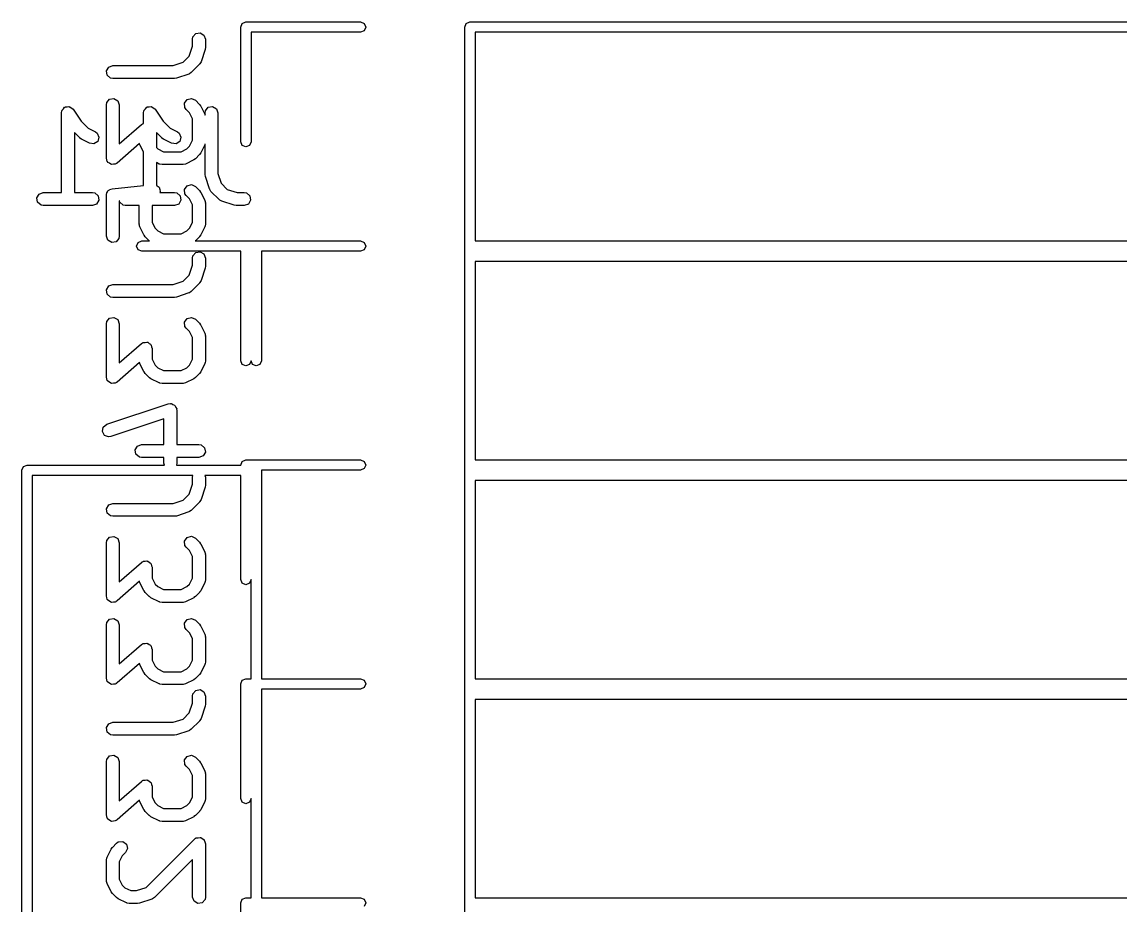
# Model space of a CAD drawing. Extents: x 80.5 to 141.7, y -118.4 to -84.1.
# Drawn here: x 80.51 to 93.25, y -109.17 to -98.93 of the extents above; entities that cross this region are included whole.
import ezdxf

# ---------------------------------------------------------------- set-up
doc = ezdxf.new("R2010")
doc.units = 0
doc.layers.add('BLACK', color=7, linetype='CONTINUOUS')

msp = doc.modelspace()

# ---------------------------------------------------------------- linework, layer by layer
at = {"layer": 'BLACK', "linetype": 'CONTINUOUS'}
for p, q in [((83.05, -98.99), (83.0676, -98.9476)), ((83.05, -100.32), (83.05, -98.99)), ((83.0676, -98.9476), (83.11, -98.93)), ((83.11, -98.93), (84.44, -98.93)), ((84.44, -98.93), (84.4824, -98.9476)), ((84.4824, -98.9476), (84.5, -98.99)), ((84.5, -98.99), (84.4824, -99.0324)), ((85.65, -98.99), (85.6676, -98.9476)), ((85.65, -101.53), (85.65, -98.99)), ((85.6676, -98.9476), (85.71, -98.93)), ((85.71, -98.93), (105.91, -98.93)), ((82.4898, -99.1295), (82.4943, -99.1039)), ((82.4898, -99.2126), (82.4898, -99.1295)), ((82.4943, -99.1039), (82.5273, -99.0646)), ((82.5273, -99.0646), (82.5778, -99.0557)), ((82.5778, -99.0557), (82.6223, -99.0813)), ((82.6223, -99.0813), (82.6398, -99.1295)), ((82.6398, -99.1295), (82.6398, -99.2248)), ((84.44, -99.05), (83.17, -99.05)), ((83.17, -99.05), (83.17, -100.32)), ((84.4824, -99.0324), (84.44, -99.05)), ((105.91, -99.05), (85.77, -99.05)), ((85.77, -99.05), (85.77, -101.47)), ((82.4516, -99.3271), (82.4898, -99.2126)), ((82.636, -99.2485), (82.5884, -99.3913)), ((82.6398, -99.2248), (82.6359, -99.2468)), ((82.6359, -99.2468), (82.636, -99.2485)), ((82.2669, -99.4355), (82.3814, -99.3973)), ((82.3814, -99.3973), (82.4516, -99.3271)), ((82.5884, -99.3913), (82.5759, -99.4142)), ((81.491, -99.4975), (81.5166, -99.453)), ((81.4999, -99.548), (81.491, -99.4975)), ((81.5166, -99.453), (81.5648, -99.4355)), ((81.5648, -99.4355), (82.2669, -99.4355)), ((82.4457, -99.534), (82.3028, -99.5816)), ((82.4492, -99.5312), (82.4457, -99.534)), ((82.4537, -99.5308), (82.4492, -99.5312)), ((82.475, -99.5159), (82.4537, -99.5308)), ((82.5702, -99.4207), (82.475, -99.5159)), ((82.5721, -99.4166), (82.5702, -99.4207)), ((82.5759, -99.4142), (82.5721, -99.4166)), ((81.5392, -99.581), (81.4999, -99.548)), ((81.5648, -99.5855), (81.5392, -99.581)), ((82.2791, -99.5855), (81.5648, -99.5855)), ((82.2806, -99.5849), (82.2791, -99.5855)), ((82.3028, -99.5816), (82.2806, -99.5849)), ((80.9914, -99.9365), (81.0054, -99.9199)), ((81.0054, -99.9199), (81.0096, -99.9191)), ((81.0096, -99.9191), (81.0127, -99.9161)), ((81.0127, -99.9161), (81.0344, -99.9147)), ((81.0344, -99.9147), (81.0559, -99.911)), ((81.0559, -99.911), (81.0596, -99.9131)), ((81.0596, -99.9131), (81.0639, -99.9128)), ((81.0639, -99.9128), (81.0815, -99.9257)), ((81.4898, -99.8914), (81.4943, -99.8658)), ((81.4898, -100.51), (81.4898, -99.8914)), ((81.4943, -99.8658), (81.5273, -99.8265)), ((81.5273, -99.8265), (81.5778, -99.8176)), ((81.5778, -99.8176), (81.6223, -99.8432)), ((81.6223, -99.8432), (81.6398, -99.8914)), ((81.6398, -99.8914), (81.6398, -100.345)), ((81.9437, -99.9365), (81.9577, -99.9199)), ((81.9577, -99.9199), (81.962, -99.9191)), ((81.962, -99.9191), (81.9651, -99.9161)), ((81.9651, -99.9161), (81.9868, -99.9147)), ((81.9868, -99.9147), (82.0083, -99.911)), ((82.0083, -99.911), (82.012, -99.9131)), ((82.012, -99.9131), (82.0163, -99.9128)), ((82.0163, -99.9128), (82.0338, -99.9257)), ((82.3971, -99.872), (82.4266, -99.83)), ((82.4016, -99.9231), (82.3971, -99.872)), ((82.4266, -99.83), (82.4761, -99.8167)), ((82.4761, -99.8167), (82.5226, -99.8384)), ((82.5226, -99.8384), (82.5702, -99.886)), ((82.5702, -99.886), (82.5831, -99.9044)), ((82.5831, -99.9044), (82.5843, -99.9055)), ((82.5843, -99.9055), (82.6319, -100.001)), ((82.639, -99.9592), (82.672, -99.9199)), ((82.672, -99.9199), (82.7225, -99.911)), ((82.7225, -99.911), (82.767, -99.9366)), ((80.9679, -99.9848), (80.9724, -99.9592)), ((80.9679, -100.91), (80.9679, -99.9848)), ((80.9724, -99.9592), (80.9751, -99.9559)), ((80.9751, -99.9559), (80.9756, -99.9516)), ((80.9756, -99.9516), (80.9914, -99.9365)), ((81.0815, -99.9257), (81.1003, -99.9366)), ((81.1003, -99.9366), (81.1018, -99.9407)), ((81.1018, -99.9407), (81.1053, -99.9432)), ((81.1053, -99.9432), (81.1964, -100.08)), ((81.9202, -99.9848), (81.9248, -99.9592)), ((81.9202, -100.107), (81.9202, -99.9848)), ((81.9248, -99.9592), (81.9275, -99.9559)), ((81.9275, -99.9559), (81.928, -99.9516)), ((81.928, -99.9516), (81.9437, -99.9365)), ((82.0338, -99.9257), (82.0527, -99.9366)), ((82.0527, -99.9366), (82.0542, -99.9407)), ((82.0542, -99.9407), (82.0576, -99.9432)), ((82.0576, -99.9432), (82.1488, -100.08)), ((82.4165, -99.9445), (82.4016, -99.9231)), ((82.4556, -99.9835), (82.4165, -99.9445)), ((82.4898, -100.052), (82.4556, -99.9835)), ((82.6319, -100.001), (82.6345, -100.01)), ((82.6345, -99.9848), (82.639, -99.9592)), ((82.6345, -100.01), (82.6345, -99.9848)), ((82.767, -99.9366), (82.7845, -99.9848)), ((82.7845, -99.9848), (82.7845, -100.687)), ((81.1964, -100.08), (81.2778, -100.161)), ((81.2778, -100.161), (81.3621, -100.203)), ((81.6398, -100.345), (81.8964, -100.121)), ((81.8964, -100.121), (81.906, -100.115)), ((81.906, -100.115), (81.9083, -100.112)), ((81.9083, -100.112), (81.9113, -100.112)), ((81.9113, -100.112), (81.9187, -100.107)), ((81.9187, -100.107), (81.9202, -100.107)), ((82.1488, -100.08), (82.2301, -100.161)), ((82.2301, -100.161), (82.3145, -100.203)), ((82.4898, -100.302), (82.4898, -100.052)), ((81.1803, -100.276), (81.1179, -100.214)), ((81.1179, -100.214), (81.1179, -100.91)), ((81.1818, -100.277), (81.1803, -100.276)), ((81.1998, -100.29), (81.1818, -100.277)), ((81.295, -100.338), (81.1998, -100.29)), ((81.3621, -100.203), (81.383, -100.219)), ((81.383, -100.219), (81.4034, -100.266)), ((81.4034, -100.266), (81.3888, -100.315)), ((82.1327, -100.276), (82.0702, -100.214)), ((82.0702, -100.214), (82.0702, -100.386)), ((82.1342, -100.277), (82.1327, -100.276)), ((82.1522, -100.29), (82.1342, -100.277)), ((82.2474, -100.338), (82.1522, -100.29)), ((82.3145, -100.203), (82.3354, -100.219)), ((82.3354, -100.219), (82.3558, -100.266)), ((82.3558, -100.266), (82.3412, -100.315)), ((82.4556, -100.371), (82.4898, -100.302)), ((81.346, -100.343), (81.295, -100.338)), ((81.3888, -100.315), (81.346, -100.343)), ((81.8744, -100.339), (81.6142, -100.567)), ((81.8787, -100.354), (81.8744, -100.339)), ((81.9202, -100.437), (81.8787, -100.354)), ((82.0702, -100.386), (82.0854, -100.401)), ((82.0854, -100.401), (82.154, -100.435)), ((82.2984, -100.343), (82.2474, -100.338)), ((82.3412, -100.315), (82.2984, -100.343)), ((82.3566, -100.435), (82.4252, -100.401)), ((82.4252, -100.401), (82.4556, -100.371)), ((82.6319, -100.354), (82.5843, -100.449)), ((82.6324, -100.349), (82.6319, -100.354)), ((82.6345, -100.347), (82.6324, -100.349)), ((82.6345, -100.699), (82.6345, -100.347)), ((83.0676, -100.362), (83.05, -100.32)), ((83.11, -100.38), (83.0676, -100.362)), ((83.1524, -100.362), (83.11, -100.38)), ((83.17, -100.32), (83.1524, -100.362)), ((81.4967, -100.529), (81.4898, -100.51)), ((81.5007, -100.549), (81.4967, -100.529)), ((81.5053, -100.553), (81.5007, -100.549)), ((81.5074, -100.559), (81.5053, -100.553)), ((81.9202, -100.828), (81.9202, -100.437)), ((82.154, -100.435), (82.3566, -100.435)), ((82.5031, -100.53), (82.4079, -100.578)), ((82.5042, -100.529), (82.5031, -100.53)), ((82.5226, -100.516), (82.5042, -100.529)), ((82.5702, -100.468), (82.5226, -100.516)), ((82.5709, -100.467), (82.5702, -100.468)), ((82.5843, -100.449), (82.5709, -100.467)), ((81.5249, -100.569), (81.5074, -100.559)), ((81.5406, -100.581), (81.5249, -100.569)), ((81.5466, -100.581), (81.5406, -100.581)), ((81.5518, -100.584), (81.5466, -100.581)), ((81.5717, -100.581), (81.5518, -100.584)), ((81.5919, -100.58), (81.5717, -100.581)), ((81.5993, -100.576), (81.5919, -100.58)), ((81.6023, -100.575), (81.5993, -100.576)), ((81.6046, -100.573), (81.6023, -100.575)), ((81.6142, -100.567), (81.6046, -100.573)), ((82.1027, -100.578), (82.0702, -100.561)), ((82.0702, -100.561), (82.0702, -100.826)), ((82.1072, -100.578), (82.1027, -100.578)), ((82.1106, -100.581), (82.1072, -100.578)), ((82.1362, -100.585), (82.1106, -100.581)), ((82.3743, -100.585), (82.1362, -100.585)), ((82.3786, -100.584), (82.3743, -100.585)), ((82.3829, -100.585), (82.3786, -100.584)), ((82.4079, -100.578), (82.3829, -100.585)), ((82.6351, -100.701), (82.6345, -100.699)), ((82.6384, -100.723), (82.6351, -100.701)), ((82.686, -100.866), (82.6384, -100.723)), ((82.7845, -100.687), (82.8227, -100.801)), ((82.8227, -100.801), (82.8929, -100.872)), ((80.6833, -100.972), (80.7089, -100.927)), ((80.7089, -100.927), (80.7571, -100.91)), ((80.7571, -100.91), (80.9679, -100.91)), ((81.1179, -100.91), (81.3286, -100.91)), ((81.3286, -100.91), (81.3542, -100.914)), ((81.3542, -100.914), (81.3935, -100.947)), ((81.4898, -100.939), (81.4905, -100.935)), ((81.4898, -101.415), (81.4898, -100.939)), ((81.49, -100.933), (81.4913, -100.931)), ((81.4905, -100.935), (81.49, -100.933)), ((81.4913, -100.931), (81.4943, -100.913)), ((81.4943, -100.913), (81.5046, -100.901)), ((81.5046, -100.901), (81.5111, -100.887)), ((81.5111, -100.887), (81.5206, -100.882)), ((81.5206, -100.882), (81.5273, -100.874)), ((81.5273, -100.874), (81.543, -100.871)), ((81.543, -100.871), (81.5574, -100.864)), ((81.5574, -100.864), (81.9202, -100.828)), ((82.0702, -100.826), (82.081, -100.833)), ((82.081, -100.833), (82.1019, -100.848)), ((82.1019, -100.848), (82.102, -100.848)), ((82.102, -100.848), (82.1024, -100.848)), ((82.1024, -100.848), (82.109, -100.873)), ((82.109, -100.873), (82.1158, -100.897)), ((82.1157, -100.898), (82.1102, -100.91)), ((82.1102, -100.91), (82.281, -100.91)), ((82.1158, -100.897), (82.1156, -100.897)), ((82.1156, -100.897), (82.1157, -100.898)), ((82.281, -100.91), (82.3066, -100.914)), ((82.3066, -100.914), (82.3459, -100.947)), ((82.3971, -100.872), (82.4266, -100.83)), ((82.4016, -100.923), (82.3971, -100.872)), ((82.4165, -100.944), (82.4016, -100.923)), ((82.4266, -100.83), (82.4761, -100.817)), ((82.4761, -100.817), (82.5226, -100.838)), ((82.5226, -100.838), (82.5702, -100.886)), ((82.5702, -100.886), (82.5831, -100.904)), ((82.5831, -100.904), (82.5843, -100.906)), ((82.5843, -100.906), (82.6319, -101.001)), ((82.6888, -100.869), (82.686, -100.866)), ((82.6892, -100.874), (82.6888, -100.869)), ((82.7041, -100.895), (82.6892, -100.874)), ((82.7993, -100.99), (82.7041, -100.895)), ((82.8929, -100.872), (83.0074, -100.91)), ((83.0074, -100.91), (83.0905, -100.91)), ((83.0905, -100.91), (83.1161, -100.914)), ((83.1161, -100.914), (83.1554, -100.947)), ((80.6922, -101.022), (80.6833, -100.972)), ((80.7315, -101.055), (80.6922, -101.022)), ((80.7571, -101.06), (80.7315, -101.055)), ((81.3286, -101.06), (80.7571, -101.06)), ((81.3768, -101.042), (81.3286, -101.06)), ((81.4024, -100.998), (81.3768, -101.042)), ((81.3935, -100.947), (81.4024, -100.998)), ((81.6418, -101.007), (81.6398, -101.007)), ((81.6398, -101.007), (81.6398, -101.415)), ((81.6446, -101.022), (81.6418, -101.007)), ((81.6839, -101.055), (81.6446, -101.022)), ((81.7095, -101.06), (81.6839, -101.055)), ((81.8708, -101.06), (81.7095, -101.06)), ((81.8708, -101.272), (81.8708, -101.06)), ((82.281, -101.06), (82.0208, -101.06)), ((82.0208, -101.06), (82.0208, -101.255)), ((82.3292, -101.042), (82.281, -101.06)), ((82.3548, -100.998), (82.3292, -101.042)), ((82.3459, -100.947), (82.3548, -100.998)), ((82.4556, -100.983), (82.4165, -100.944)), ((82.4898, -101.052), (82.4556, -100.983)), ((82.4898, -101.255), (82.4898, -101.052)), ((82.6319, -101.001), (82.6393, -101.026)), ((82.6393, -101.026), (82.6383, -101.03)), ((82.6383, -101.03), (82.6398, -101.034)), ((82.6398, -101.034), (82.6398, -101.272)), ((82.8034, -100.992), (82.7993, -100.99)), ((82.8058, -100.996), (82.8034, -100.992)), ((82.8287, -101.008), (82.8058, -100.996)), ((82.9715, -101.056), (82.8287, -101.008)), ((82.9732, -101.056), (82.9715, -101.056)), ((82.9952, -101.06), (82.9732, -101.056)), ((83.0905, -101.06), (82.9952, -101.06)), ((83.1387, -101.042), (83.0905, -101.06)), ((83.1643, -100.998), (83.1387, -101.042)), ((83.1554, -100.947), (83.1643, -100.998)), ((81.8723, -101.277), (81.8708, -101.272)), ((81.8713, -101.281), (81.8723, -101.277)), ((81.8787, -101.306), (81.8713, -101.281)), ((81.9263, -101.401), (81.8787, -101.306)), ((82.0208, -101.255), (82.055, -101.323)), ((82.4556, -101.323), (82.4898, -101.255)), ((82.6319, -101.306), (82.5843, -101.401)), ((82.6324, -101.301), (82.6319, -101.306)), ((82.6353, -101.298), (82.6324, -101.301)), ((82.6398, -101.272), (82.6353, -101.298)), ((81.5074, -101.463), (81.4898, -101.415)), ((81.6353, -101.441), (81.6023, -101.48)), ((81.6398, -101.415), (81.6353, -101.441)), ((81.9275, -101.402), (81.9263, -101.401)), ((81.9404, -101.421), (81.9275, -101.402)), ((81.988, -101.468), (81.9404, -101.421)), ((82.055, -101.323), (82.0854, -101.354)), ((82.0854, -101.354), (82.154, -101.388)), ((82.154, -101.388), (82.3566, -101.388)), ((82.3566, -101.388), (82.4252, -101.354)), ((82.4252, -101.354), (82.4556, -101.323)), ((82.5702, -101.421), (82.5226, -101.468)), ((82.5709, -101.419), (82.5702, -101.421)), ((82.5843, -101.401), (82.5709, -101.419)), ((81.5518, -101.489), (81.5074, -101.463)), ((81.6023, -101.48), (81.5518, -101.489)), ((81.84, -101.53), (81.8576, -101.488)), ((81.8576, -101.572), (81.84, -101.53)), ((81.8576, -101.488), (81.9, -101.47)), ((81.9, -101.59), (81.8576, -101.572)), ((81.9, -101.47), (81.9909, -101.47)), ((81.9895, -101.469), (81.988, -101.468)), ((81.9909, -101.47), (81.9895, -101.469)), ((82.5226, -101.468), (82.5201, -101.47)), ((82.5201, -101.47), (83.23, -101.47)), ((83.23, -101.47), (84.44, -101.47)), ((84.44, -101.47), (84.4824, -101.488)), ((84.4824, -101.572), (84.44, -101.59)), ((84.4824, -101.488), (84.5, -101.53)), ((84.5, -101.53), (84.4824, -101.572)), ((85.65, -104.07), (85.65, -101.53)), ((85.77, -101.47), (139.05, -101.47)), ((83.05, -101.59), (81.9, -101.59)), ((82.4898, -101.67), (82.4943, -101.644)), ((82.4898, -101.753), (82.4898, -101.67)), ((82.4943, -101.644), (82.5273, -101.605)), ((82.5273, -101.605), (82.5778, -101.596)), ((82.5778, -101.596), (82.6223, -101.621)), ((82.6223, -101.621), (82.6398, -101.67)), ((82.6398, -101.67), (82.6398, -101.765)), ((83.05, -102.86), (83.05, -101.59)), ((84.44, -101.59), (83.29, -101.59)), ((83.29, -101.59), (83.29, -102.86)), ((82.4516, -101.867), (82.4898, -101.753)), ((82.636, -101.788), (82.5884, -101.931)), ((82.6398, -101.765), (82.6359, -101.787)), ((82.6359, -101.787), (82.636, -101.788)), ((85.77, -101.71), (85.77, -104.01)), ((138.93, -101.71), (85.77, -101.71)), ((82.2669, -101.975), (82.3814, -101.937)), ((82.3814, -101.937), (82.4516, -101.867)), ((82.5721, -101.957), (82.5702, -101.961)), ((82.5759, -101.954), (82.5721, -101.957)), ((82.5884, -101.931), (82.5759, -101.954)), ((81.491, -102.037), (81.5166, -101.993)), ((81.4999, -102.088), (81.491, -102.037)), ((81.5166, -101.993), (81.5648, -101.975)), ((81.5648, -101.975), (82.2669, -101.975)), ((82.4457, -102.074), (82.3028, -102.122)), ((82.4492, -102.071), (82.4457, -102.074)), ((82.4537, -102.071), (82.4492, -102.071)), ((82.475, -102.056), (82.4537, -102.071)), ((82.5702, -101.961), (82.475, -102.056)), ((81.5392, -102.121), (81.4999, -102.088)), ((81.5648, -102.125), (81.5392, -102.121)), ((82.2791, -102.125), (81.5648, -102.125)), ((82.2806, -102.125), (82.2791, -102.125)), ((82.3028, -102.122), (82.2806, -102.125)), ((81.4898, -102.431), (81.4943, -102.406)), ((81.4898, -103.05), (81.4898, -102.431)), ((81.4943, -102.406), (81.5273, -102.366)), ((81.5273, -102.366), (81.5778, -102.358)), ((81.5778, -102.358), (81.6223, -102.383)), ((81.6223, -102.383), (81.6398, -102.431)), ((81.6398, -102.431), (81.6398, -102.885)), ((82.3971, -102.412), (82.4266, -102.37)), ((82.4016, -102.463), (82.3971, -102.412)), ((82.4165, -102.484), (82.4016, -102.463)), ((82.4266, -102.37), (82.4761, -102.357)), ((82.4761, -102.357), (82.5226, -102.378)), ((82.5226, -102.378), (82.5702, -102.426)), ((82.5702, -102.426), (82.5831, -102.444)), ((82.5831, -102.444), (82.5843, -102.446)), ((82.5843, -102.446), (82.6319, -102.541)), ((82.4556, -102.523), (82.4165, -102.484)), ((82.4898, -102.592), (82.4556, -102.523)), ((82.4898, -102.842), (82.4898, -102.592)), ((82.6319, -102.541), (82.6393, -102.566)), ((82.6393, -102.566), (82.6383, -102.57)), ((82.6383, -102.57), (82.6398, -102.574)), ((82.6398, -102.574), (82.6398, -102.86)), ((81.6398, -102.885), (81.8964, -102.661)), ((81.8964, -102.661), (81.906, -102.655)), ((81.906, -102.655), (81.9083, -102.652)), ((81.9083, -102.652), (81.9113, -102.652)), ((81.9113, -102.652), (81.9187, -102.647)), ((81.9187, -102.647), (81.9389, -102.647)), ((81.9389, -102.647), (81.9588, -102.643)), ((81.9588, -102.643), (81.964, -102.646)), ((81.964, -102.646), (81.97, -102.646)), ((81.97, -102.646), (81.9857, -102.659)), ((81.9857, -102.659), (82.0032, -102.669)), ((82.0032, -102.669), (82.0053, -102.675)), ((82.0053, -102.675), (82.0099, -102.678)), ((82.0099, -102.678), (82.0139, -102.698)), ((82.0139, -102.698), (82.0208, -102.717)), ((82.0208, -102.717), (82.0208, -102.842)), ((82.0208, -102.842), (82.055, -102.911)), ((82.4556, -102.911), (82.4898, -102.842)), ((81.8744, -102.879), (81.6142, -103.107)), ((81.8787, -102.894), (81.8744, -102.879)), ((81.9263, -102.989), (81.8787, -102.894)), ((82.055, -102.911), (82.0854, -102.941)), ((82.0854, -102.941), (82.154, -102.975)), ((82.154, -102.975), (82.3566, -102.975)), ((82.3566, -102.975), (82.4252, -102.941)), ((82.4252, -102.941), (82.4556, -102.911)), ((82.6319, -102.894), (82.5843, -102.989)), ((82.6324, -102.889), (82.6319, -102.894)), ((82.6353, -102.886), (82.6324, -102.889)), ((82.6398, -102.86), (82.6353, -102.886)), ((83.0676, -102.902), (83.05, -102.86)), ((83.11, -102.92), (83.0676, -102.902)), ((83.1524, -102.902), (83.11, -102.92)), ((83.17, -102.86), (83.1524, -102.902)), ((83.1876, -102.902), (83.17, -102.86)), ((83.23, -102.92), (83.1876, -102.902)), ((83.2724, -102.902), (83.23, -102.92)), ((83.29, -102.86), (83.2724, -102.902)), ((81.4967, -103.069), (81.4898, -103.05)), ((81.5007, -103.089), (81.4967, -103.069)), ((81.5053, -103.093), (81.5007, -103.089)), ((81.5074, -103.099), (81.5053, -103.093)), ((81.5249, -103.109), (81.5074, -103.099)), ((81.6142, -103.107), (81.6046, -103.113)), ((81.9275, -102.99), (81.9263, -102.989)), ((81.9404, -103.008), (81.9275, -102.99)), ((81.988, -103.056), (81.9404, -103.008)), ((81.9895, -103.057), (81.988, -103.056)), ((82.0075, -103.07), (81.9895, -103.057)), ((82.1027, -103.118), (82.0075, -103.07)), ((82.5031, -103.07), (82.4079, -103.118)), ((82.5042, -103.069), (82.5031, -103.07)), ((82.5226, -103.056), (82.5042, -103.069)), ((82.5702, -103.008), (82.5226, -103.056)), ((82.5709, -103.007), (82.5702, -103.008)), ((82.5843, -102.989), (82.5709, -103.007)), ((81.5406, -103.121), (81.5249, -103.109)), ((81.5466, -103.121), (81.5406, -103.121)), ((81.5518, -103.124), (81.5466, -103.121)), ((81.5717, -103.121), (81.5518, -103.124)), ((81.5919, -103.12), (81.5717, -103.121)), ((81.5993, -103.116), (81.5919, -103.12)), ((81.6023, -103.115), (81.5993, -103.116)), ((81.6046, -103.113), (81.6023, -103.115)), ((82.1072, -103.118), (82.1027, -103.118)), ((82.1106, -103.121), (82.1072, -103.118)), ((82.1362, -103.125), (82.1106, -103.121)), ((82.3743, -103.125), (82.1362, -103.125)), ((82.3786, -103.124), (82.3743, -103.125)), ((82.3829, -103.125), (82.3786, -103.124)), ((82.4079, -103.118), (82.3829, -103.125)), ((81.4935, -103.598), (82.2078, -103.36)), ((82.2078, -103.36), (82.2335, -103.356)), ((82.2335, -103.356), (82.2389, -103.359)), ((82.2389, -103.359), (82.2445, -103.358)), ((82.2445, -103.358), (82.2622, -103.368)), ((82.2622, -103.368), (82.2812, -103.375)), ((82.2812, -103.375), (82.284, -103.38)), ((82.284, -103.38), (82.2889, -103.383)), ((82.2889, -103.383), (82.2959, -103.402)), ((82.2959, -103.402), (82.3057, -103.42)), ((82.3057, -103.42), (82.3045, -103.426)), ((82.3045, -103.426), (82.3065, -103.431)), ((82.3065, -103.431), (82.3065, -103.833)), ((81.4533, -103.63), (81.4935, -103.598)), ((82.1565, -103.535), (81.5409, -103.741)), ((82.1565, -103.833), (82.1565, -103.535)), ((81.443, -103.681), (81.4533, -103.63)), ((81.4674, -103.726), (81.443, -103.681)), ((81.5152, -103.744), (81.4674, -103.726)), ((81.5409, -103.741), (81.5152, -103.744)), ((81.8243, -103.895), (81.8499, -103.85)), ((81.8499, -103.85), (81.8982, -103.833)), ((81.8982, -103.833), (82.1565, -103.833)), ((82.3065, -103.833), (82.5648, -103.833)), ((82.5648, -103.833), (82.5905, -103.837)), ((82.5905, -103.837), (82.6298, -103.87)), ((82.6298, -103.87), (82.6387, -103.921)), ((81.8332, -103.945), (81.8243, -103.895)), ((81.8725, -103.978), (81.8332, -103.945)), ((81.8982, -103.983), (81.8725, -103.978)), ((82.1565, -103.983), (81.8982, -103.983)), ((82.1565, -104.05), (82.1565, -103.983)), ((82.5648, -103.983), (82.3065, -103.983)), ((82.3065, -103.983), (82.3065, -104.05)), ((82.613, -103.965), (82.5648, -103.983)), ((82.6387, -103.921), (82.613, -103.965)), ((80.51, -104.13), (80.5276, -104.088)), ((80.5276, -104.088), (80.57, -104.07)), ((80.57, -104.07), (82.1636, -104.07)), ((82.1636, -104.07), (82.1565, -104.05)), ((82.3065, -104.05), (82.303, -104.07)), ((82.303, -104.07), (83.05, -104.07)), ((83.05, -104.07), (83.0676, -104.028)), ((83.0676, -104.028), (83.11, -104.01)), ((83.11, -104.01), (84.44, -104.01)), ((84.44, -104.01), (84.4824, -104.028)), ((84.4824, -104.112), (84.44, -104.13)), ((84.4824, -104.028), (84.5, -104.07)), ((84.5, -104.07), (84.4824, -104.112)), ((85.65, -106.61), (85.65, -104.07)), ((85.77, -104.01), (138.93, -104.01)), ((80.51, -116.89), (80.51, -104.13)), ((82.4933, -104.19), (80.63, -104.19)), ((80.63, -104.19), (80.63, -116.83)), ((82.4898, -104.21), (82.4933, -104.19)), ((82.4898, -104.293), (82.4898, -104.21)), ((82.6327, -104.19), (82.6398, -104.21)), ((83.05, -104.19), (82.6327, -104.19)), ((82.6398, -104.21), (82.6398, -104.305)), ((83.05, -105.4), (83.05, -104.19)), ((84.44, -104.13), (83.29, -104.13)), ((83.29, -104.13), (83.29, -106.55)), ((85.77, -104.25), (85.77, -106.55)), ((138.93, -104.25), (85.77, -104.25)), ((82.4516, -104.407), (82.4898, -104.293)), ((82.636, -104.328), (82.5884, -104.471)), ((82.6398, -104.305), (82.6359, -104.327)), ((82.6359, -104.327), (82.636, -104.328)), ((82.2669, -104.515), (82.3814, -104.477)), ((82.3814, -104.477), (82.4516, -104.407)), ((82.5702, -104.501), (82.475, -104.596)), ((82.5721, -104.497), (82.5702, -104.501)), ((82.5759, -104.494), (82.5721, -104.497)), ((82.5884, -104.471), (82.5759, -104.494)), ((81.491, -104.577), (81.5166, -104.533)), ((81.4999, -104.628), (81.491, -104.577)), ((81.5392, -104.661), (81.4999, -104.628)), ((81.5166, -104.533), (81.5648, -104.515)), ((81.5648, -104.515), (82.2669, -104.515)), ((82.4457, -104.614), (82.3028, -104.662)), ((82.4492, -104.611), (82.4457, -104.614)), ((82.4537, -104.611), (82.4492, -104.611)), ((82.475, -104.596), (82.4537, -104.611)), ((81.5648, -104.665), (81.5392, -104.661)), ((82.2791, -104.665), (81.5648, -104.665)), ((82.2806, -104.665), (82.2791, -104.665)), ((82.3028, -104.662), (82.2806, -104.665)), ((81.4898, -104.971), (81.4943, -104.946)), ((81.4898, -105.59), (81.4898, -104.971)), ((81.4943, -104.946), (81.5273, -104.906)), ((81.5273, -104.906), (81.5778, -104.898)), ((81.5778, -104.898), (81.6223, -104.923)), ((81.6223, -104.923), (81.6398, -104.971)), ((81.6398, -104.971), (81.6398, -105.425)), ((82.3971, -104.952), (82.4266, -104.91)), ((82.4016, -105.003), (82.3971, -104.952)), ((82.4165, -105.024), (82.4016, -105.003)), ((82.4266, -104.91), (82.4761, -104.897)), ((82.4761, -104.897), (82.5226, -104.918)), ((82.5226, -104.918), (82.5702, -104.966)), ((82.5702, -104.966), (82.5831, -104.984)), ((82.5831, -104.984), (82.5843, -104.986)), ((82.5843, -104.986), (82.6319, -105.081)), ((82.4556, -105.063), (82.4165, -105.024)), ((82.4898, -105.132), (82.4556, -105.063)), ((82.4898, -105.382), (82.4898, -105.132)), ((82.6319, -105.081), (82.6393, -105.106)), ((82.6393, -105.106), (82.6383, -105.11)), ((82.6383, -105.11), (82.6398, -105.114)), ((82.6398, -105.114), (82.6398, -105.4)), ((81.6398, -105.425), (81.8964, -105.201)), ((81.8964, -105.201), (81.906, -105.195)), ((81.906, -105.195), (81.9083, -105.192)), ((81.9083, -105.192), (81.9113, -105.192)), ((81.9113, -105.192), (81.9187, -105.187)), ((81.9187, -105.187), (81.9389, -105.187)), ((81.9389, -105.187), (81.9588, -105.183)), ((81.9588, -105.183), (81.964, -105.186)), ((81.964, -105.186), (81.97, -105.186)), ((81.97, -105.186), (81.9857, -105.199)), ((81.9857, -105.199), (82.0032, -105.209)), ((82.0032, -105.209), (82.0053, -105.215)), ((82.0053, -105.215), (82.0099, -105.218)), ((82.0099, -105.218), (82.0139, -105.238)), ((82.0139, -105.238), (82.0208, -105.257)), ((82.0208, -105.257), (82.0208, -105.382)), ((82.0208, -105.382), (82.055, -105.451)), ((82.4556, -105.451), (82.4898, -105.382)), ((82.6398, -105.4), (82.6353, -105.426)), ((83.0676, -105.442), (83.05, -105.4)), ((83.17, -105.4), (83.1524, -105.442)), ((83.17, -106.55), (83.17, -105.4)), ((81.8744, -105.419), (81.6142, -105.647)), ((81.8787, -105.434), (81.8744, -105.419)), ((81.9263, -105.529), (81.8787, -105.434)), ((82.055, -105.451), (82.0854, -105.481)), ((82.0854, -105.481), (82.154, -105.515)), ((82.154, -105.515), (82.3566, -105.515)), ((82.3566, -105.515), (82.4252, -105.481)), ((82.4252, -105.481), (82.4556, -105.451)), ((82.6319, -105.434), (82.5843, -105.529)), ((82.6324, -105.429), (82.6319, -105.434)), ((82.6353, -105.426), (82.6324, -105.429)), ((83.11, -105.46), (83.0676, -105.442)), ((83.1524, -105.442), (83.11, -105.46)), ((81.4967, -105.609), (81.4898, -105.59)), ((81.5007, -105.629), (81.4967, -105.609)), ((81.5053, -105.633), (81.5007, -105.629)), ((81.5074, -105.639), (81.5053, -105.633)), ((81.5249, -105.649), (81.5074, -105.639)), ((81.5406, -105.661), (81.5249, -105.649)), ((81.5993, -105.656), (81.5919, -105.66)), ((81.6023, -105.655), (81.5993, -105.656)), ((81.6046, -105.653), (81.6023, -105.655)), ((81.6142, -105.647), (81.6046, -105.653)), ((81.9275, -105.53), (81.9263, -105.529)), ((81.9404, -105.548), (81.9275, -105.53)), ((81.988, -105.596), (81.9404, -105.548)), ((81.9895, -105.597), (81.988, -105.596)), ((82.0075, -105.61), (81.9895, -105.597)), ((82.1027, -105.658), (82.0075, -105.61)), ((82.5031, -105.61), (82.4079, -105.658)), ((82.5042, -105.609), (82.5031, -105.61)), ((82.5226, -105.596), (82.5042, -105.609)), ((82.5702, -105.548), (82.5226, -105.596)), ((82.5709, -105.547), (82.5702, -105.548)), ((82.5843, -105.529), (82.5709, -105.547)), ((81.5466, -105.661), (81.5406, -105.661)), ((81.5518, -105.664), (81.5466, -105.661)), ((81.5717, -105.661), (81.5518, -105.664)), ((81.5919, -105.66), (81.5717, -105.661)), ((82.1072, -105.658), (82.1027, -105.658)), ((82.1106, -105.661), (82.1072, -105.658)), ((82.1362, -105.665), (82.1106, -105.661)), ((82.3743, -105.665), (82.1362, -105.665)), ((82.3786, -105.664), (82.3743, -105.665)), ((82.3829, -105.665), (82.3786, -105.664)), ((82.4079, -105.658), (82.3829, -105.665)), ((81.4898, -105.924), (81.4943, -105.898)), ((81.4943, -105.898), (81.5273, -105.859)), ((81.5273, -105.859), (81.5778, -105.85)), ((81.5778, -105.85), (81.6223, -105.876)), ((81.6223, -105.876), (81.6398, -105.924)), ((82.3971, -105.904), (82.4266, -105.862)), ((82.4016, -105.956), (82.3971, -105.904)), ((82.4266, -105.862), (82.4761, -105.849)), ((82.4761, -105.849), (82.5226, -105.871)), ((82.5226, -105.871), (82.5702, -105.918)), ((81.4898, -106.543), (81.4898, -105.924)), ((81.6398, -105.924), (81.6398, -106.378)), ((82.4165, -105.977), (82.4016, -105.956)), ((82.4556, -106.016), (82.4165, -105.977)), ((82.4898, -106.084), (82.4556, -106.016)), ((82.5702, -105.918), (82.5831, -105.937)), ((82.5831, -105.937), (82.5843, -105.938)), ((82.5843, -105.938), (82.6319, -106.033)), ((82.6319, -106.033), (82.6393, -106.058)), ((81.6398, -106.378), (81.8964, -106.153)), ((81.8964, -106.153), (81.906, -106.147)), ((81.906, -106.147), (81.9083, -106.145)), ((81.9083, -106.145), (81.9113, -106.144)), ((81.9113, -106.144), (81.9187, -106.14)), ((81.9187, -106.14), (81.9389, -106.139)), ((81.9389, -106.139), (81.9588, -106.136)), ((81.9588, -106.136), (81.964, -106.139)), ((81.964, -106.139), (81.97, -106.139)), ((81.97, -106.139), (81.9857, -106.151)), ((81.9857, -106.151), (82.0032, -106.161)), ((82.0032, -106.161), (82.0053, -106.167)), ((82.4898, -106.335), (82.4898, -106.084)), ((82.6393, -106.058), (82.6383, -106.062)), ((82.6383, -106.062), (82.6398, -106.067)), ((82.6398, -106.067), (82.6398, -106.352)), ((82.0053, -106.167), (82.0099, -106.171)), ((82.0099, -106.171), (82.0139, -106.191)), ((82.0139, -106.191), (82.0208, -106.21)), ((82.0208, -106.21), (82.0208, -106.335)), ((81.8744, -106.372), (81.6142, -106.599)), ((81.8787, -106.386), (81.8744, -106.372)), ((81.9263, -106.481), (81.8787, -106.386)), ((82.0208, -106.335), (82.055, -106.403)), ((82.055, -106.403), (82.0854, -106.434)), ((82.4252, -106.434), (82.4556, -106.403)), ((82.4556, -106.403), (82.4898, -106.335)), ((82.6319, -106.386), (82.5843, -106.481)), ((82.6324, -106.381), (82.6319, -106.386)), ((82.6353, -106.378), (82.6324, -106.381)), ((82.6398, -106.352), (82.6353, -106.378)), ((81.4967, -106.562), (81.4898, -106.543)), ((81.9275, -106.482), (81.9263, -106.481)), ((81.9404, -106.501), (81.9275, -106.482)), ((81.988, -106.548), (81.9404, -106.501)), ((81.9895, -106.549), (81.988, -106.548)), ((82.0854, -106.434), (82.154, -106.468)), ((82.154, -106.468), (82.3566, -106.468)), ((82.3566, -106.468), (82.4252, -106.434)), ((82.5226, -106.548), (82.5042, -106.561)), ((82.5702, -106.501), (82.5226, -106.548)), ((82.5709, -106.499), (82.5702, -106.501)), ((82.5843, -106.481), (82.5709, -106.499)), ((81.5007, -106.582), (81.4967, -106.562)), ((81.5053, -106.585), (81.5007, -106.582)), ((81.5074, -106.591), (81.5053, -106.585)), ((81.5249, -106.601), (81.5074, -106.591)), ((81.5406, -106.614), (81.5249, -106.601)), ((81.5466, -106.614), (81.5406, -106.614)), ((81.5518, -106.617), (81.5466, -106.614)), ((81.5717, -106.613), (81.5518, -106.617)), ((81.5919, -106.613), (81.5717, -106.613)), ((81.5993, -106.608), (81.5919, -106.613)), ((81.6023, -106.608), (81.5993, -106.608)), ((81.6046, -106.605), (81.6023, -106.608)), ((81.6142, -106.599), (81.6046, -106.605)), ((82.0075, -106.562), (81.9895, -106.549)), ((82.1027, -106.61), (82.0075, -106.562)), ((82.1072, -106.61), (82.1027, -106.61)), ((82.1106, -106.613), (82.1072, -106.61)), ((82.1362, -106.618), (82.1106, -106.613)), ((82.3743, -106.618), (82.1362, -106.618)), ((82.3786, -106.616), (82.3743, -106.618)), ((82.3829, -106.617), (82.3786, -106.616)), ((82.4079, -106.61), (82.3829, -106.617)), ((82.5031, -106.562), (82.4079, -106.61)), ((82.5042, -106.561), (82.5031, -106.562)), ((83.05, -106.61), (83.0676, -106.568)), ((83.05, -107.94), (83.05, -106.61)), ((83.0676, -106.568), (83.11, -106.55)), ((83.11, -106.55), (83.17, -106.55)), ((83.29, -106.55), (84.44, -106.55)), ((84.44, -106.67), (83.29, -106.67)), ((83.29, -106.67), (83.29, -109.09)), ((84.44, -106.55), (84.4824, -106.568)), ((84.4824, -106.652), (84.44, -106.67)), ((84.4824, -106.568), (84.5, -106.61)), ((84.5, -106.61), (84.4824, -106.652)), ((85.65, -109.15), (85.65, -106.61)), ((85.77, -106.55), (138.93, -106.55)), ((82.4898, -106.75), (82.4943, -106.724)), ((82.4898, -106.833), (82.4898, -106.75)), ((82.4943, -106.724), (82.5273, -106.685)), ((82.5273, -106.685), (82.5778, -106.676)), ((82.5778, -106.676), (82.6223, -106.701)), ((82.6223, -106.701), (82.6398, -106.75)), ((82.6398, -106.75), (82.6398, -106.845)), ((85.77, -106.79), (85.77, -109.09)), ((138.93, -106.79), (85.77, -106.79)), ((82.4516, -106.947), (82.4898, -106.833)), ((82.636, -106.868), (82.5884, -107.011)), ((82.6398, -106.845), (82.6359, -106.867)), ((82.6359, -106.867), (82.636, -106.868)), ((81.5166, -107.073), (81.5648, -107.055)), ((81.5648, -107.055), (82.2669, -107.055)), ((82.2669, -107.055), (82.3814, -107.017)), ((82.3814, -107.017), (82.4516, -106.947)), ((82.5702, -107.041), (82.475, -107.136)), ((82.5721, -107.037), (82.5702, -107.041)), ((82.5759, -107.034), (82.5721, -107.037)), ((82.5884, -107.011), (82.5759, -107.034)), ((81.491, -107.117), (81.5166, -107.073)), ((81.4999, -107.168), (81.491, -107.117)), ((81.5392, -107.201), (81.4999, -107.168)), ((82.4457, -107.154), (82.3028, -107.202)), ((82.4492, -107.151), (82.4457, -107.154)), ((82.4537, -107.151), (82.4492, -107.151)), ((82.475, -107.136), (82.4537, -107.151)), ((81.5648, -107.205), (81.5392, -107.201)), ((82.2791, -107.205), (81.5648, -107.205)), ((82.2806, -107.205), (82.2791, -107.205)), ((82.3028, -107.202), (82.2806, -107.205)), ((81.5273, -107.446), (81.5778, -107.438)), ((81.5778, -107.438), (81.6223, -107.463)), ((82.4266, -107.45), (82.4761, -107.437)), ((82.4761, -107.437), (82.5226, -107.458)), ((81.4898, -107.511), (81.4943, -107.486)), ((81.4898, -108.13), (81.4898, -107.511)), ((81.4943, -107.486), (81.5273, -107.446)), ((81.6223, -107.463), (81.6398, -107.511)), ((81.6398, -107.511), (81.6398, -107.965)), ((82.3971, -107.492), (82.4266, -107.45)), ((82.4016, -107.543), (82.3971, -107.492)), ((82.4165, -107.564), (82.4016, -107.543)), ((82.4556, -107.603), (82.4165, -107.564)), ((82.5226, -107.458), (82.5702, -107.506)), ((82.5702, -107.506), (82.5831, -107.524)), ((82.5831, -107.524), (82.5843, -107.526)), ((82.5843, -107.526), (82.6319, -107.621)), ((82.4898, -107.672), (82.4556, -107.603)), ((82.4898, -107.922), (82.4898, -107.672)), ((82.6319, -107.621), (82.6393, -107.646)), ((82.6393, -107.646), (82.6383, -107.65)), ((82.6383, -107.65), (82.6398, -107.654)), ((82.6398, -107.654), (82.6398, -107.94)), ((81.6398, -107.965), (81.8964, -107.741)), ((81.8964, -107.741), (81.906, -107.735)), ((81.906, -107.735), (81.9083, -107.732)), ((81.9083, -107.732), (81.9113, -107.732)), ((81.9113, -107.732), (81.9187, -107.727)), ((81.9187, -107.727), (81.9389, -107.727)), ((81.9389, -107.727), (81.9588, -107.723)), ((81.9588, -107.723), (81.964, -107.726)), ((81.964, -107.726), (81.97, -107.726)), ((81.97, -107.726), (81.9857, -107.739)), ((81.9857, -107.739), (82.0032, -107.749)), ((82.0032, -107.749), (82.0053, -107.755)), ((82.0053, -107.755), (82.0099, -107.758)), ((82.0099, -107.758), (82.0139, -107.778)), ((82.0139, -107.778), (82.0208, -107.797)), ((82.0208, -107.797), (82.0208, -107.922)), ((82.0208, -107.922), (82.055, -107.991)), ((82.4556, -107.991), (82.4898, -107.922)), ((82.6398, -107.94), (82.6353, -107.966)), ((83.0676, -107.982), (83.05, -107.94)), ((83.17, -107.94), (83.1524, -107.982)), ((83.17, -109.09), (83.17, -107.94)), ((81.8744, -107.959), (81.6142, -108.187)), ((81.8787, -107.974), (81.8744, -107.959)), ((81.9263, -108.069), (81.8787, -107.974)), ((81.9275, -108.07), (81.9263, -108.069)), ((81.9404, -108.088), (81.9275, -108.07)), ((82.055, -107.991), (82.0854, -108.021)), ((82.0854, -108.021), (82.154, -108.055)), ((82.154, -108.055), (82.3566, -108.055)), ((82.3566, -108.055), (82.4252, -108.021)), ((82.4252, -108.021), (82.4556, -107.991)), ((82.5843, -108.069), (82.5709, -108.087)), ((82.6319, -107.974), (82.5843, -108.069)), ((82.6324, -107.969), (82.6319, -107.974)), ((82.6353, -107.966), (82.6324, -107.969)), ((83.11, -108), (83.0676, -107.982)), ((83.1524, -107.982), (83.11, -108)), ((81.4967, -108.149), (81.4898, -108.13)), ((81.5007, -108.169), (81.4967, -108.149)), ((81.5053, -108.173), (81.5007, -108.169)), ((81.5074, -108.179), (81.5053, -108.173)), ((81.5249, -108.189), (81.5074, -108.179)), ((81.5406, -108.201), (81.5249, -108.189)), ((81.5466, -108.201), (81.5406, -108.201)), ((81.5518, -108.204), (81.5466, -108.201)), ((81.5717, -108.201), (81.5518, -108.204)), ((81.5919, -108.2), (81.5717, -108.201)), ((81.5993, -108.196), (81.5919, -108.2)), ((81.6023, -108.195), (81.5993, -108.196)), ((81.6046, -108.193), (81.6023, -108.195)), ((81.6142, -108.187), (81.6046, -108.193)), ((81.988, -108.136), (81.9404, -108.088)), ((81.9895, -108.137), (81.988, -108.136)), ((82.0075, -108.15), (81.9895, -108.137)), ((82.1027, -108.198), (82.0075, -108.15)), ((82.1072, -108.198), (82.1027, -108.198)), ((82.1106, -108.201), (82.1072, -108.198)), ((82.1362, -108.205), (82.1106, -108.201)), ((82.3743, -108.205), (82.1362, -108.205)), ((82.3786, -108.204), (82.3743, -108.205)), ((82.3829, -108.205), (82.3786, -108.204)), ((82.4079, -108.198), (82.3829, -108.205)), ((82.5031, -108.15), (82.4079, -108.198)), ((82.5042, -108.149), (82.5031, -108.15)), ((82.5226, -108.136), (82.5042, -108.149)), ((82.5702, -108.088), (82.5226, -108.136)), ((82.5709, -108.087), (82.5702, -108.088)), ((81.5594, -108.506), (81.607, -108.458)), ((81.607, -108.458), (81.6284, -108.443)), ((81.6284, -108.443), (81.6795, -108.439)), ((81.6795, -108.439), (81.7215, -108.468)), ((81.9529, -108.97), (82.5118, -108.411)), ((82.5118, -108.411), (82.5252, -108.401)), ((82.5252, -108.401), (82.5273, -108.399)), ((82.5273, -108.399), (82.5293, -108.399)), ((82.5293, -108.399), (82.5331, -108.396)), ((82.5331, -108.396), (82.5556, -108.394)), ((82.5556, -108.394), (82.5778, -108.39)), ((82.5778, -108.39), (82.5808, -108.392)), ((82.5808, -108.392), (82.5842, -108.391)), ((82.5842, -108.391), (82.6027, -108.404)), ((82.6027, -108.404), (82.6223, -108.416)), ((82.6223, -108.416), (82.6234, -108.419)), ((82.6234, -108.419), (82.6263, -108.421)), ((82.6263, -108.421), (82.6321, -108.443)), ((82.6321, -108.443), (82.6398, -108.464)), ((81.4977, -108.621), (81.5454, -108.526)), ((81.5454, -108.526), (81.5587, -108.507)), ((81.5587, -108.507), (81.5594, -108.506)), ((81.7131, -108.564), (81.6741, -108.603)), ((81.7348, -108.518), (81.7131, -108.564)), ((81.7215, -108.468), (81.7348, -108.518)), ((82.6398, -108.464), (82.6398, -109.083)), ((81.4898, -108.654), (81.4943, -108.629)), ((81.4898, -108.892), (81.4898, -108.654)), ((81.4943, -108.629), (81.4972, -108.625)), ((81.4972, -108.625), (81.4977, -108.621)), ((81.6741, -108.603), (81.6398, -108.672)), ((81.6398, -108.672), (81.6398, -108.875)), ((82.4898, -108.645), (82.0464, -109.088)), ((82.4898, -109.083), (82.4898, -108.645)), ((81.4914, -108.897), (81.4898, -108.892)), ((81.4903, -108.901), (81.4914, -108.897)), ((81.4977, -108.926), (81.4903, -108.901)), ((81.5454, -109.021), (81.4977, -108.926)), ((81.6398, -108.875), (81.6741, -108.943)), ((81.6741, -108.943), (81.7045, -108.974)), ((81.5465, -109.022), (81.5454, -109.021)), ((81.5594, -109.041), (81.5465, -109.022)), ((81.607, -109.088), (81.5594, -109.041)), ((81.6085, -109.089), (81.607, -109.088)), ((81.6265, -109.102), (81.6085, -109.089)), ((81.7045, -108.974), (81.773, -109.008)), ((81.773, -109.008), (81.8384, -109.008)), ((81.8384, -109.008), (81.9529, -108.97)), ((82.0464, -109.088), (82.0251, -109.103)), ((82.5074, -109.131), (82.4898, -109.083)), ((82.6398, -109.083), (82.6353, -109.109)), ((83.0676, -109.108), (83.11, -109.09)), ((83.11, -109.09), (83.17, -109.09)), ((83.29, -109.09), (84.44, -109.09)), ((84.44, -109.09), (84.4824, -109.108)), ((85.77, -109.09), (138.93, -109.09)), ((81.7218, -109.15), (81.6265, -109.102)), ((81.7262, -109.15), (81.7218, -109.15)), ((81.7296, -109.153), (81.7262, -109.15)), ((81.7553, -109.158), (81.7296, -109.153)), ((81.8505, -109.158), (81.7553, -109.158)), ((81.8521, -109.157), (81.8505, -109.158)), ((81.8742, -109.154), (81.8521, -109.157)), ((82.0171, -109.106), (81.8742, -109.154)), ((82.0206, -109.104), (82.0171, -109.106)), ((82.0251, -109.103), (82.0206, -109.104)), ((82.5518, -109.157), (82.5074, -109.131)), ((82.6023, -109.148), (82.5518, -109.157)), ((82.6353, -109.109), (82.6023, -109.148)), ((83.05, -109.15), (83.0676, -109.108)), ((83.05, -110.48), (83.05, -109.15)), ((84.4824, -109.108), (84.5, -109.15)), ((84.5, -109.15), (84.4824, -109.192)), ((85.65, -111.69), (85.65, -109.15))]:
    msp.add_line(p, q, dxfattribs=at)

doc.saveas('drawing.dxf')
